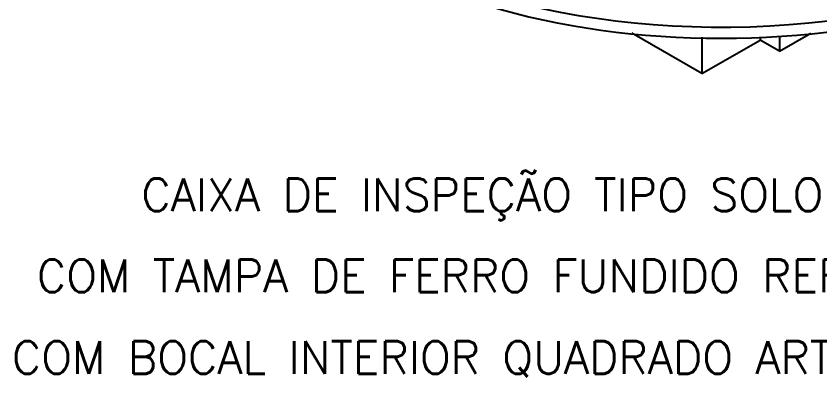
# Model space of a CAD drawing. Header units: millimetres. Extents: x -6620.9 to -6603.9, y -4745 to -4728.
# Drawn here: x -6620.898 to -6615.968, y -4733.871 to -4731.657 of the extents above; entities that cross this region are included whole.
import ezdxf
from ezdxf.enums import TextEntityAlignment as Align

# ---------------------------------------------------------------- set-up
doc = ezdxf.new("R2010")
doc.units = ezdxf.units.MM
doc.header["$LTSCALE"] = 10
doc.layers.add('Termotécnica', color=7, linetype='Continuous')
doc.styles.add('r80', font='romans.shx')

msp = doc.modelspace()

# ---------------------------------------------------------------- linework, layer by layer
at = {"layer": 'Termotécnica', "color": 2}
for p, q in [((-6616.6918, -4732.0096), (-6617.1218, -4731.7613)), ((-6616.2163, -4731.8723), (-6616.0235, -4731.761)), ((-6616.2163, -4731.7797), (-6616.2163, -4731.8723)), ((-6616.6918, -4731.7865), (-6616.6918, -4732.0096)), ((-6616.6918, -4732.0096), (-6616.3351, -4731.8037)), ((-6616.3351, -4731.7849), (-6616.3351, -4731.8037)), ((-6616.2163, -4731.8723), (-6616.3351, -4731.8037))]:
    msp.add_line(p, q, dxfattribs=at)
at = {"layer": 'Termotécnica', "color": 3}
for centre, start_param, end_param in [((-6616.5729, -4730.2938), 5.478557, 10.965593), ((-6616.5729, -4730.3624), 6.245947, 9.461453)]:
    msp.add_ellipse(centre, major_axis=(-2.8083, 0), ratio=0.509483, start_param=start_param, end_param=end_param, dxfattribs=at)

# ---------------------------------------------------------------- texts
at = {"layer": 'Termotécnica', "color": 2, "style": 'r80'}
for s, p in [('CAIXA DE INSPEÇÃO TIPO SOLO EM PVC', (-6614.7894, -4732.8528)), ('COM TAMPA DE FERRO FUNDIDO REFORÇADA', (-6614.7881, -4733.3507)), ('COM BOCAL INTERIOR QUADRADO ARTICULADO', (-6614.7868, -4733.8515))]:
    msp.add_text(s, height=0.2, dxfattribs=at).set_placement(p, align=Align.RIGHT)

doc.saveas('drawing.dxf')
